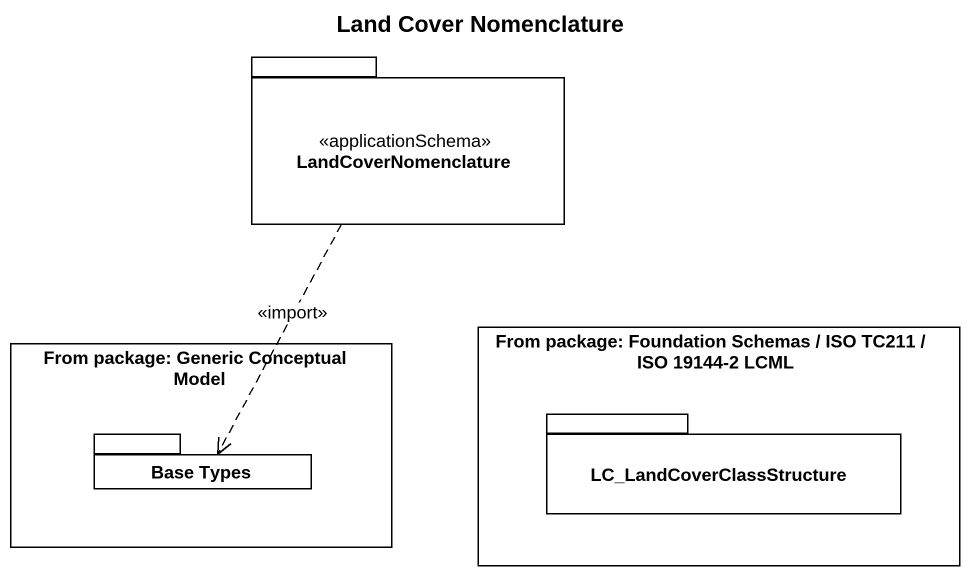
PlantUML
@startuml
title Land Cover Nomenclature
package LandCoverNomenclature <<applicationSchema>> {
}
rectangle "From package: Generic Conceptual Model" as From_package_Generic {
  package "Base Types" as Base_Types {
  }
}
rectangle "From package: Foundation Schemas / ISO TC211 / ISO 19144-2 LCML" as From_package_Foundation {
  package LC_LandCoverClassStructure {
  }
}
LandCoverNomenclature ..> Base_Types : <<import>>
@enduml
